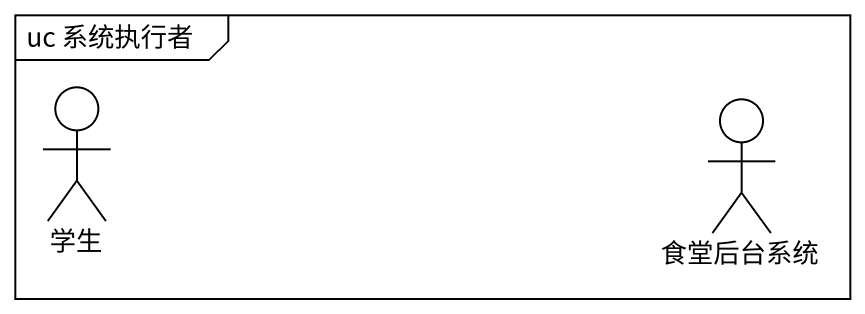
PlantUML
@startuml
mainframe uc 系统执行者
actor 学生
actor 食堂后台系统
@enduml
